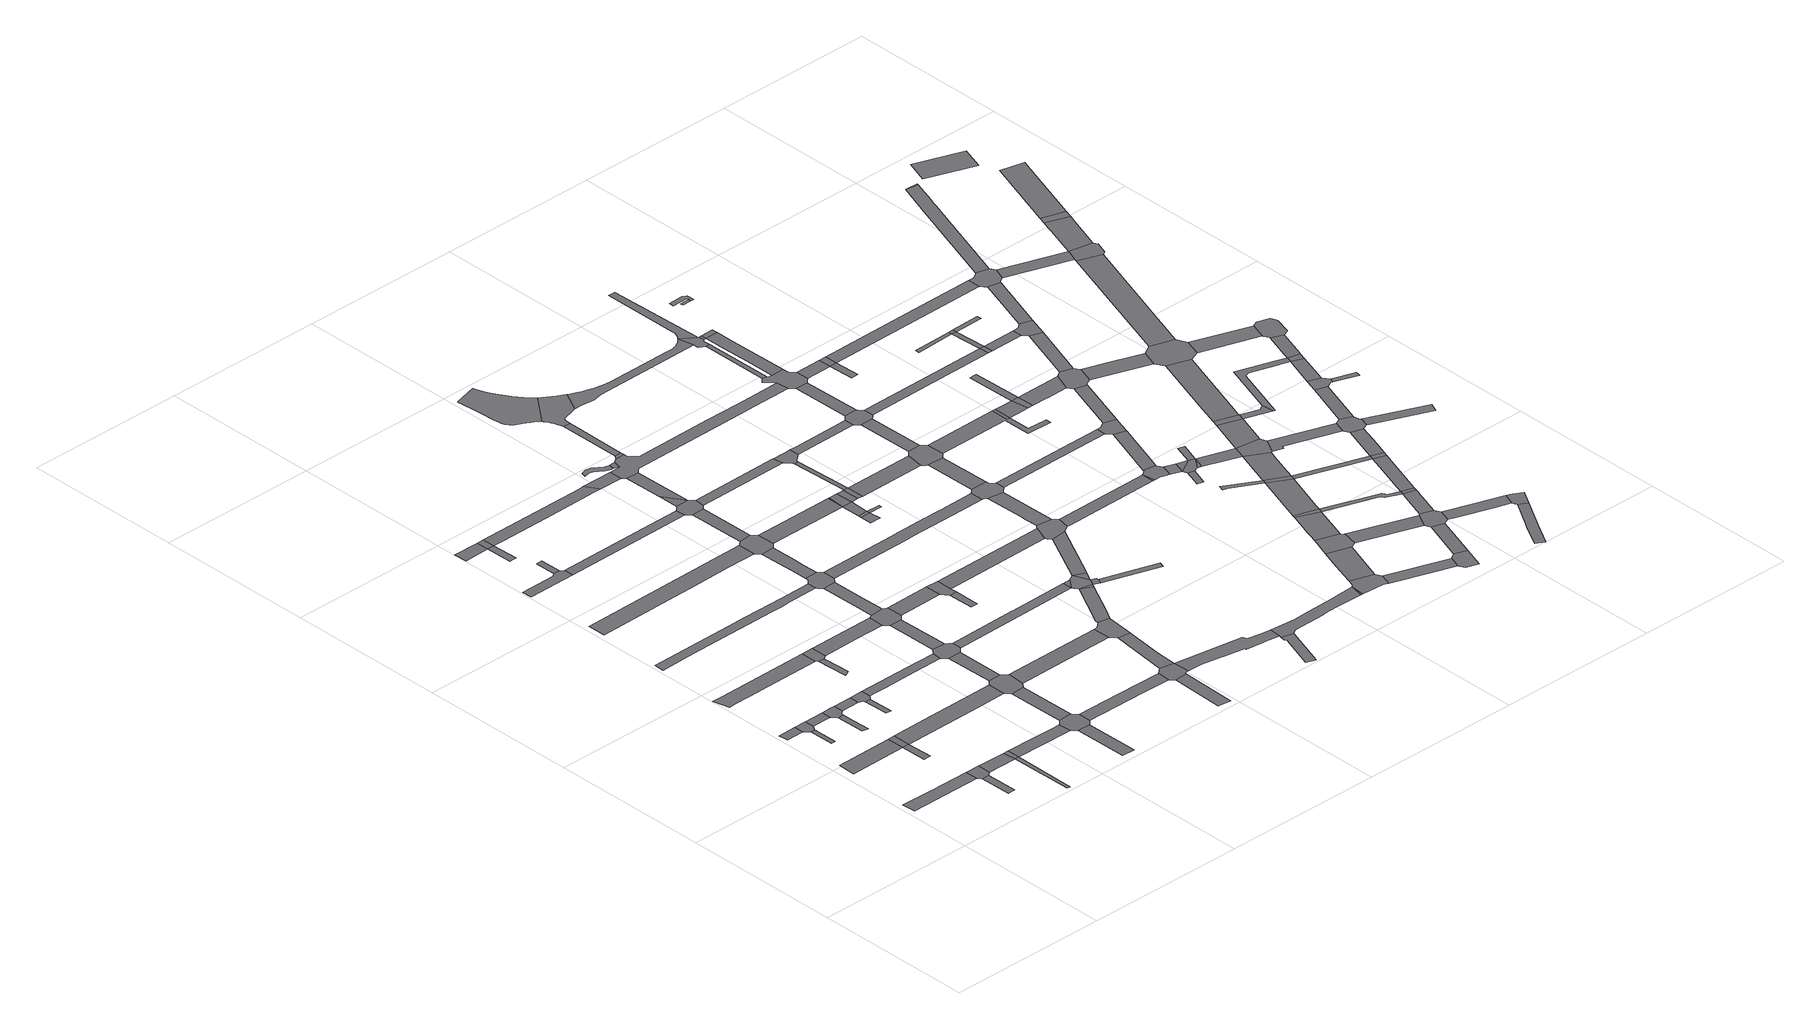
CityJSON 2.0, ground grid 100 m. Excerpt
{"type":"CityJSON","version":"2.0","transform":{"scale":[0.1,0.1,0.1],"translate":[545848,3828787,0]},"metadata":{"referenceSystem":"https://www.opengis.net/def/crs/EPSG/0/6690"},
"CityObjects":{
"road1":{"type":"Road","attributes":{"RoadStructureAttribute.sectionType":"1"},"geometry":[{"type":"MultiSurface","lod":"1","boundaries":[[[0,1,2,3,4]]]}]},
"road2":{"type":"Road","attributes":{"RoadStructureAttribute.sectionType":"1"},"geometry":[{"type":"MultiSurface","lod":"1","boundaries":[[[5,6,7,8]]]}]},
"road3":{"type":"Road","attributes":{"RoadStructureAttribute.sectionType":"1"},"geometry":[{"type":"MultiSurface","lod":"1","boundaries":[[[9,10,11,12]]]}]},
"road4":{"type":"Road","geometry":[{"type":"MultiSurface","lod":"1","boundaries":[[[13,14,15,16,17]]]}]},
"road5":{"type":"Road","geometry":[{"type":"MultiSurface","lod":"1","boundaries":[[[18,19,20,5,8,21,13,17,22,23,24]]]}]},
"road6":{"type":"Road","geometry":[{"type":"MultiSurface","lod":"1","boundaries":[[[25,26,27,28,29]]]}]},
"road7":{"type":"Road","geometry":[{"type":"MultiSurface","lod":"1","boundaries":[[[4,3,29,28,30,31]]]}]},
"road8":{"type":"Road","geometry":[{"type":"MultiSurface","lod":"1","boundaries":[[[12,32,33,34]]]}]},
"road9":{"type":"Road","attributes":{"RoadStructureAttribute.sectionType":"1"},"geometry":[{"type":"MultiSurface","lod":"1","boundaries":[[[35,18,24,36,37]]]}]},
"road10":{"type":"Road","geometry":[{"type":"MultiSurface","lod":"1","boundaries":[[[38,9,12,34]]]}]},
"road11":{"type":"Road","geometry":[{"type":"MultiSurface","lod":"1","boundaries":[[[39,40,41,42,43,44,45]]]}]},
"road12":{"type":"Road","geometry":[{"type":"MultiSurface","lod":"1","boundaries":[[[46,47,48,35,37,49,50,45,44,51,52,53]]]}]},
"road13":{"type":"Road","attributes":{"RoadStructureAttribute.sectionType":"1"},"geometry":[{"type":"MultiSurface","lod":"1","boundaries":[[[31,30,54,55,56]]]}]},
"road14":{"type":"Road","attributes":{"RoadStructureAttribute.sectionType":"1"},"geometry":[{"type":"MultiSurface","lod":"1","boundaries":[[[57,55,58,59]]]}]},
"road15":{"type":"Road","attributes":{"RoadStructureAttribute.sectionType":"1"},"geometry":[{"type":"MultiSurface","lod":"1","boundaries":[[[60,61,62,63,64,65,66,67]]]}]},
"road16":{"type":"Road","attributes":{"RoadStructureAttribute.sectionType":"1"},"geometry":[{"type":"MultiSurface","lod":"1","boundaries":[[[68,46,53,69]]]}]},
"road17":{"type":"Road","geometry":[{"type":"MultiSurface","lod":"1","boundaries":[[[56,55,57,70]]]}]},
"road18":{"type":"Road","geometry":[{"type":"MultiSurface","lod":"1","boundaries":[[[71,72,73,74,75,76]]]}]},
"road19":{"type":"Road","geometry":[{"type":"MultiSurface","lod":"1","boundaries":[[[77,68,69,78,79,76,75,80,81]]]}]},
"road20":{"type":"Road","attributes":{"RoadStructureAttribute.sectionType":"1"},"geometry":[{"type":"MultiSurface","lod":"1","boundaries":[[[82,83,84,38,34,85,86,87]]]}]},
"road21":{"type":"Road","attributes":{"RoadStructureAttribute.sectionType":"1"},"geometry":[{"type":"MultiSurface","lod":"1","boundaries":[[[88,89,70,57,90,91,92,93]]]}]},
"road22":{"type":"Road","geometry":[{"type":"MultiSurface","lod":"1","boundaries":[[[94,95,96,97,98,99,100,101]]]}]},
"road23":{"type":"Road","geometry":[{"type":"MultiSurface","lod":"1","boundaries":[[[102,103,104,105,106,107]]]}]},
"road24":{"type":"Road","attributes":{"RoadStructureAttribute.sectionType":"1"},"geometry":[{"type":"MultiSurface","lod":"1","boundaries":[[[108,109,110,111]]]}]},
"road25":{"type":"Road","geometry":[{"type":"MultiSurface","lod":"1","boundaries":[[[67,66,112,113,102,107,114,115,116]]]}]},
"road26":{"type":"Road","attributes":{"RoadStructureAttribute.sectionType":"1"},"geometry":[{"type":"MultiSurface","lod":"1","boundaries":[[[117,118,119,120,121,122,123,124,125,126,127,128]]]}]},
"road27":{"type":"Road","geometry":[{"type":"MultiSurface","lod":"1","boundaries":[[[111,129,130,131,132]]]}]},
"road28":{"type":"Road","attributes":{"RoadStructureAttribute.sectionType":"1"},"geometry":[{"type":"MultiSurface","lod":"1","boundaries":[[[133,134,135,136]]]}]},
"road29":{"type":"Road","geometry":[{"type":"MultiSurface","lod":"1","boundaries":[[[137,138,94,101]]]}]},
"road30":{"type":"Road","attributes":{"RoadStructureAttribute.sectionType":"1"},"geometry":[{"type":"MultiSurface","lod":"1","boundaries":[[[139,77,81,140,141,142,143,144]]]}]},
"road31":{"type":"Road","geometry":[{"type":"MultiSurface","lod":"1","boundaries":[[[145,108,111,132]]]}]},
"road32":{"type":"Road","geometry":[{"type":"MultiSurface","lod":"1","boundaries":[[[146,147,93,92,148,133,136,149,150,151]]]}]},
"road33":{"type":"Road","attributes":{"RoadStructureAttribute.sectionType":"1"},"geometry":[{"type":"MultiSurface","lod":"1","boundaries":[[[152,153,154,155,156,157,158,159]]]}]},
"road34":{"type":"Road","attributes":{"RoadStructureAttribute.sectionType":"1"},"geometry":[{"type":"MultiSurface","lod":"1","boundaries":[[[160,161,146,151]]]}]},
"road35":{"type":"Road","attributes":{"RoadStructureAttribute.sectionType":"1"},"geometry":[{"type":"MultiSurface","lod":"1","boundaries":[[[116,115,162,163,164]]]}]},
"road36":{"type":"Road","geometry":[{"type":"MultiSurface","lod":"1","boundaries":[[[165,166,167,168,87,86,169,170,161,160,171,172]]]}]},
"road37":{"type":"Road","attributes":{"RoadStructureAttribute.sectionType":"1"},"geometry":[{"type":"MultiSurface","lod":"1","boundaries":[[[173,174,168,167,175,176]]]}]},
"road38":{"type":"Road","geometry":[{"type":"MultiSurface","lod":"1","boundaries":[[[177,178,144,143,179,173,176,180,181,182,183,184,185,186]]]}]},
"road39":{"type":"Road","attributes":{"RoadStructureAttribute.sectionType":"1"},"geometry":[{"type":"MultiSurface","lod":"1","boundaries":[[[187,177,186,188]]]}]},
"road40":{"type":"Road","attributes":{"RoadStructureAttribute.sectionType":"1"},"geometry":[{"type":"MultiSurface","lod":"1","boundaries":[[[189,100,99,190,191,192]]]}]},
"road41":{"type":"Road","attributes":{"RoadStructureAttribute.sectionType":"1"},"geometry":[{"type":"MultiSurface","lod":"1","boundaries":[[[193,150,149,194,195,196,197]]]}]},
"road42":{"type":"Road","attributes":{"RoadStructureAttribute.sectionType":"1"},"geometry":[{"type":"MultiSurface","lod":"1","boundaries":[[[198,199,145,132,200,201,202,203,204,205]]]}]},
"road43":{"type":"Road","geometry":[{"type":"MultiSurface","lod":"1","boundaries":[[[206,207,164,163,187,188,208,209,210]]]}]},
"road44":{"type":"Road","attributes":{"RoadStructureAttribute.sectionType":"1"},"geometry":[{"type":"MultiSurface","lod":"1","boundaries":[[[211,212,213,207,206,214,215,216]]]}]},
"road45":{"type":"Road","attributes":{"RoadStructureAttribute.sectionType":"1"},"geometry":[{"type":"MultiSurface","lod":"1","boundaries":[[[217,172,171,218,219]]]}]},
"road46":{"type":"Road","geometry":[{"type":"MultiSurface","lod":"1","boundaries":[[[220,221,222,117,128,223,211,216,224,225,226]]]}]},
"road47":{"type":"Road","attributes":{"RoadStructureAttribute.sectionType":"1"},"geometry":[{"type":"MultiSurface","lod":"1","boundaries":[[[227,228,229,230,231,232,220,226]]]}]},
"road48":{"type":"Road","attributes":{"RoadStructureAttribute.sectionType":"1"},"geometry":[{"type":"MultiSurface","lod":"1","boundaries":[[[210,209,233,234]]]}]},
"road49":{"type":"Road","attributes":{"RoadStructureAttribute.sectionType":"1"},"geometry":[{"type":"MultiSurface","lod":"1","boundaries":[[[235,236,237,238,239,240,241]]]}]},
"road50":{"type":"Road","geometry":[{"type":"MultiSurface","lod":"1","boundaries":[[[242,243,244,245,246,247,159,158,230,229,248,249,250,251]]]}]},
"road51":{"type":"Road","geometry":[{"type":"MultiSurface","lod":"1","boundaries":[[[252,197,196,253,237,236,254,255,256]]]}]},
"road52":{"type":"Road","attributes":{"RoadStructureAttribute.sectionType":"1"},"geometry":[{"type":"MultiSurface","lod":"1","boundaries":[[[257,258,259,260,261,262,263,183,182,264]]]}]},
"road53":{"type":"Road","attributes":{"RoadStructureAttribute.sectionType":"1"},"geometry":[{"type":"MultiSurface","lod":"1","boundaries":[[[265,266,245,244]]]}]},
"road54":{"type":"Road","geometry":[{"type":"MultiSurface","lod":"1","boundaries":[[[267,268,269,270,271]]]}]},
"road55":{"type":"Road","geometry":[{"type":"MultiSurface","lod":"1","boundaries":[[[234,233,267,271,272,273,274,275]]]}]},
"road56":{"type":"Road","attributes":{"RoadStructureAttribute.sectionType":"1"},"geometry":[{"type":"MultiSurface","lod":"1","boundaries":[[[276,252,256,277,278]]]}]},
"road57":{"type":"Road","attributes":{"RoadStructureAttribute.sectionType":"1"},"geometry":[{"type":"MultiSurface","lod":"1","boundaries":[[[279,198,205,280]]]}]},
"road58":{"type":"Road","geometry":[{"type":"MultiSurface","lod":"1","boundaries":[[[281,282,283,284,285,192,191,286,266,265,287,288,289]]]}]},
"road59":{"type":"Road","attributes":{"RoadStructureAttribute.sectionType":"1"},"geometry":[{"type":"MultiSurface","lod":"1","boundaries":[[[290,283,282]]]}]},
"road60":{"type":"Road","attributes":{"RoadStructureAttribute.sectionType":"1"},"geometry":[{"type":"MultiSurface","lod":"1","boundaries":[[[291,290,282,292]]]}]},
"road61":{"type":"Road","attributes":{"RoadStructureAttribute.sectionType":"1"},"geometry":[{"type":"MultiSurface","lod":"1","boundaries":[[[293,294,295,296,297,298,299,300,301,302,303,304,305,306]]]}]},
"road62":{"type":"Road","geometry":[{"type":"MultiSurface","lod":"1","boundaries":[[[307,308,309,217,219,276,278,310]]]}]},
"road63":{"type":"Road","geometry":[{"type":"MultiSurface","lod":"1","boundaries":[[[311,306,305,312,313]]]}]},
"road64":{"type":"Road","attributes":{"RoadStructureAttribute.sectionType":"1"},"geometry":[{"type":"MultiSurface","lod":"1","boundaries":[[[251,250,314,315]]]}]},
"road65":{"type":"Road","attributes":{"RoadStructureAttribute.sectionType":"1"},"geometry":[{"type":"MultiSurface","lod":"1","boundaries":[[[316,317,318,256,255,319,320,321,322,323,324,325,326,327]]]}]},
"road66":{"type":"Road","attributes":{"RoadStructureAttribute.sectionType":"1"},"geometry":[{"type":"MultiSurface","lod":"1","boundaries":[[[328,329,307,310,330,331]]]}]},
"road67":{"type":"Road","geometry":[{"type":"MultiSurface","lod":"1","boundaries":[[[332,333,334,335]]]}]},
"road68":{"type":"Road","attributes":{"RoadStructureAttribute.sectionType":"1"},"geometry":[{"type":"MultiSurface","lod":"1","boundaries":[[[336,337,338,339,340,341,225,224,342,343,344,345,346,347]]]}]},
"road69":{"type":"Road","attributes":{"RoadStructureAttribute.sectionType":"1"},"geometry":[{"type":"MultiSurface","lod":"1","boundaries":[[[348,332,335,349]]]}]},
"road70":{"type":"Road","attributes":{"RoadStructureAttribute.sectionType":"1"},"geometry":[{"type":"MultiSurface","lod":"1","boundaries":[[[350,351,289,288,352]]]}]},
"road71":{"type":"Road","attributes":{"RoadStructureAttribute.sectionType":"1"},"geometry":[{"type":"MultiSurface","lod":"1","boundaries":[[[353,354,257,264]]]}]},
"road72":{"type":"Road","geometry":[{"type":"MultiSurface","lod":"1","boundaries":[[[328,331,355]]]}]},
"road73":{"type":"Road","attributes":{"RoadStructureAttribute.sectionType":"1"},"geometry":[{"type":"MultiSurface","lod":"1","boundaries":[[[356,275,274,273,272,357,358,359]]]}]},
"road74":{"type":"Road","geometry":[{"type":"MultiSurface","lod":"1","boundaries":[[[360,361,353,264,362,328,355,363]]]}]},
"road75":{"type":"Road","attributes":{"RoadStructureAttribute.sectionType":"1"},"geometry":[{"type":"MultiSurface","lod":"1","boundaries":[[[364,365,366,367,368,369,370,371,372,373,374,375,376,377,378,379,380,381,382,383,384,385,386,387,388,389,390,391,392,393,394,395,396,397,398,399,400,401]]]}]},
"road76":{"type":"Road","geometry":[{"type":"MultiSurface","lod":"1","boundaries":[[[402,403,404,405]]]}]},
"road77":{"type":"Road","geometry":[{"type":"MultiSurface","lod":"1","boundaries":[[[406,402,405,407]]]}]},
"road78":{"type":"Road","geometry":[{"type":"MultiSurface","lod":"1","boundaries":[[[408,409,410,411,412,413,414]]]}]},
"road79":{"type":"Road","attributes":{"RoadStructureAttribute.sectionType":"1"},"geometry":[{"type":"MultiSurface","lod":"1","boundaries":[[[314,406,407,415]]]}]},
"road80":{"type":"Road","attributes":{"RoadStructureAttribute.sectionType":"1"},"geometry":[{"type":"MultiSurface","lod":"1","boundaries":[[[315,314,416]]]}]},
"road81":{"type":"Road","attributes":{"RoadStructureAttribute.sectionType":"1"},"geometry":[{"type":"MultiSurface","lod":"1","boundaries":[[[417,363,355,418,419]]]}]},
"road82":{"type":"Road","attributes":{"RoadStructureAttribute.sectionType":"1"},"geometry":[{"type":"MultiSurface","lod":"1","boundaries":[[[360,363,420]]]}]},
"road83":{"type":"Road","attributes":{"RoadStructureAttribute.sectionType":"1"},"geometry":[{"type":"MultiSurface","lod":"1","boundaries":[[[416,314,415,421]]]}]},
"road84":{"type":"Road","attributes":{"RoadStructureAttribute.sectionType":"1"},"geometry":[{"type":"MultiSurface","lod":"1","boundaries":[[[422,423,407,405]]]}]},
"road85":{"type":"Road","geometry":[{"type":"MultiSurface","lod":"1","boundaries":[[[424,425,426,427,428,401,400,429,430,431,432,433,348,349,434,435,436,437,438,439]]]}]},
"road86":{"type":"Road","geometry":[{"type":"MultiSurface","lod":"1","boundaries":[[[440,441,421,415,442,443,444]]]}]},
"road87":{"type":"Road","geometry":[{"type":"MultiSurface","lod":"1","boundaries":[[[445,446,440,444,447]]]}]},
"road88":{"type":"Road","attributes":{"RoadStructureAttribute.sectionType":"1"},"geometry":[{"type":"MultiSurface","lod":"1","boundaries":[[[448,449,360,420]]]}]},
"road89":{"type":"Road","attributes":{"RoadStructureAttribute.sectionType":"1"},"geometry":[{"type":"MultiSurface","lod":"1","boundaries":[[[450,451,419,418]]]}]},
"road90":{"type":"Road","attributes":{"RoadStructureAttribute.sectionType":"1"},"geometry":[{"type":"MultiSurface","lod":"1","boundaries":[[[452,453,446,445]]]}]},
"road91":{"type":"Road","geometry":[{"type":"MultiSurface","lod":"1","boundaries":[[[454,455,456,350,352,457,458,453,452,459,460,461,462]]]}]},
"road92":{"type":"Road","attributes":{"RoadStructureAttribute.sectionType":"1"},"geometry":[{"type":"MultiSurface","lod":"1","boundaries":[[[463,464,465,466,467,468,334,333,469,313,312,470,279,280,291,292,471,472,473,474,475,476,477]]]}]},
"road93":{"type":"Road","attributes":{"RoadStructureAttribute.sectionType":"1"},"geometry":[{"type":"MultiSurface","lod":"1","boundaries":[[[478,479,480,327,326,408,414,481,482,483,484,485,486]]]}]},
"road94":{"type":"Road","geometry":[{"type":"MultiSurface","lod":"1","boundaries":[[[487,488,359,358,489,490,449,448,491,492,493,494,495]]]}]},
"road95":{"type":"Road","attributes":{"RoadStructureAttribute.sectionType":"1"},"geometry":[{"type":"MultiSurface","lod":"1","boundaries":[[[496,445,447,497,498]]]}]},
"road96":{"type":"Road","attributes":{"RoadStructureAttribute.sectionType":"1"},"geometry":[{"type":"MultiSurface","lod":"1","boundaries":[[[499,500,501,487,495,502]]]}]},
"road97":{"type":"Road","geometry":[{"type":"MultiSurface","lod":"1","boundaries":[[[503,504,347,346,505,506,499,502,507,508,509,510,511,512,513,514]]]}]},
"road98":{"type":"Road","attributes":{"RoadStructureAttribute.sectionType":"1"},"geometry":[{"type":"MultiSurface","lod":"1","boundaries":[[[515,516,454,462,517]]]}]},
"road99":{"type":"Road","attributes":{"RoadStructureAttribute.sectionType":"1"},"geometry":[{"type":"MultiSurface","lod":"1","boundaries":[[[518,519,520,521,522,523,524,525,526,527,528,529,530,531,532,533,534,535,536,537,538,439,438,539,540,541,542,543,544]]]}]},
"road100":{"type":"Road","attributes":{"RoadStructureAttribute.sectionType":"1"},"geometry":[{"type":"MultiSurface","lod":"1","boundaries":[[[545,503,514,546,547,548]]]}]},
"road101":{"type":"Road","attributes":{"RoadStructureAttribute.sectionType":"1"},"geometry":[{"type":"MultiSurface","lod":"1","boundaries":[[[486,485,549]]]}]},
"road102":{"type":"Road","geometry":[{"type":"MultiSurface","lod":"1","boundaries":[[[550,551,552,498,497,553,554,545,548,555,556,557,558,559,560,561]]]}]},
"road103":{"type":"Road","attributes":{"RoadStructureAttribute.sectionType":"1"},"geometry":[{"type":"MultiSurface","lod":"1","boundaries":[[[562,563,550,561]]]}]},
"road104":{"type":"Road","geometry":[{"type":"MultiSurface","lod":"1","boundaries":[[[564,565,486,549,566,567,568,569,570]]]}]},
"road105":{"type":"Road","attributes":{"RoadStructureAttribute.sectionType":"1"},"geometry":[{"type":"MultiSurface","lod":"1","boundaries":[[[571,493,492,572,573,574]]]}]},
"road106":{"type":"Road","geometry":[{"type":"MultiSurface","lod":"1","boundaries":[[[575,576,577,515,517,578,563,562,579,580,581,582,583,584]]]}]},
"road107":{"type":"Road","attributes":{"RoadStructureAttribute.sectionType":"1"},"geometry":[{"type":"MultiSurface","lod":"1","boundaries":[[[585,586,587,564,570,588]]]}]},
"road108":{"type":"Road","attributes":{"RoadStructureAttribute.sectionType":"1"},"geometry":[{"type":"MultiSurface","lod":"1","boundaries":[[[589,575,584,590]]]}]},
"road109":{"type":"Road","geometry":[{"type":"MultiSurface","lod":"1","boundaries":[[[591,592,593,477,476,594,589,590,595,596,597,598,599,600,601,602]]]}]},
"road110":{"type":"Road","attributes":{"RoadStructureAttribute.sectionType":"1"},"geometry":[{"type":"MultiSurface","lod":"1","boundaries":[[[603,591,602,604]]]}]},
"road111":{"type":"Road","attributes":{"RoadStructureAttribute.sectionType":"1"},"geometry":[{"type":"MultiSurface","lod":"1","boundaries":[[[510,509,605,606]]]}]},
"road112":{"type":"Road","attributes":{"RoadStructureAttribute.sectionType":"1"},"geometry":[{"type":"MultiSurface","lod":"1","boundaries":[[[568,567,607,608,609]]]}]},
"road113":{"type":"Road","geometry":[{"type":"MultiSurface","lod":"1","boundaries":[[[610,585,588,611,612,613,614,615]]]}]},
"road114":{"type":"Road","attributes":{"RoadStructureAttribute.sectionType":"1"},"geometry":[{"type":"MultiSurface","lod":"1","boundaries":[[[616,558,557,617,618,619,620,621,622,623,624]]]}]},
"road115":{"type":"Road","geometry":[{"type":"MultiSurface","lod":"1","boundaries":[[[544,543,625,603,604,626,627,628,629,630]]]}]},
"road116":{"type":"Road","attributes":{"RoadStructureAttribute.sectionType":"1"},"geometry":[{"type":"MultiSurface","lod":"1","boundaries":[[[631,632,633,634,635,600,599]]]}]},
"road117":{"type":"Road","attributes":{"RoadStructureAttribute.sectionType":"1"},"geometry":[{"type":"MultiSurface","lod":"1","boundaries":[[[574,573,636]]]}]},
"road118":{"type":"Road","geometry":[{"type":"MultiSurface","lod":"1","boundaries":[[[629,628,633,637]]]}]},
"road119":{"type":"Road","attributes":{"RoadStructureAttribute.sectionType":"1"},"geometry":[{"type":"MultiSurface","lod":"1","boundaries":[[[638,639,640,610,615,641,642]]]}]},
"road120":{"type":"Road","attributes":{"RoadStructureAttribute.sectionType":"1"},"geometry":[{"type":"MultiSurface","lod":"1","boundaries":[[[643,597,596,644]]]}]},
"road121":{"type":"Road","attributes":{"RoadStructureAttribute.sectionType":"1"},"geometry":[{"type":"MultiSurface","lod":"1","boundaries":[[[645,646,647,648,649,650,651,544,630,652,653]]]}]},
"road122":{"type":"Road","geometry":[{"type":"MultiSurface","lod":"1","boundaries":[[[654,655,656,574,636,657,658,659,660,661,662,663]]]}]},
"road123":{"type":"Road","geometry":[{"type":"MultiSurface","lod":"1","boundaries":[[[664,637,633,632]]]}]},
"road124":{"type":"Road","geometry":[{"type":"MultiSurface","lod":"1","boundaries":[[[665,666,667,644]]]}]},
"road125":{"type":"Road","geometry":[{"type":"MultiSurface","lod":"1","boundaries":[[[668,638,642,669]]]}]},
"road126":{"type":"Road","geometry":[{"type":"MultiSurface","lod":"1","boundaries":[[[670,671,672,673,674]]]}]},
"road127":{"type":"Road","attributes":{"RoadStructureAttribute.sectionType":"1"},"geometry":[{"type":"MultiSurface","lod":"1","boundaries":[[[661,660,675,676]]]}]},
"road128":{"type":"Road","geometry":[{"type":"MultiSurface","lod":"1","boundaries":[[[677,609,608,678,679,680]]]}]},
"road129":{"type":"Road","geometry":[{"type":"MultiSurface","lod":"1","boundaries":[[[681,643,644,667]]]}]},
"road130":{"type":"Road","geometry":[{"type":"MultiSurface","lod":"1","boundaries":[[[624,623,622,682]]]}]},
"road131":{"type":"Road","geometry":[{"type":"MultiSurface","lod":"1","boundaries":[[[683,684,685,686,687]]]}]},
"road132":{"type":"Road","attributes":{"RoadStructureAttribute.sectionType":"1"},"geometry":[{"type":"MultiSurface","lod":"1","boundaries":[[[688,613,612,689,690]]]}]},
"road133":{"type":"Road","attributes":{"RoadStructureAttribute.sectionType":"1"},"geometry":[{"type":"MultiSurface","lod":"1","boundaries":[[[691,654,663,692]]]}]},
"road134":{"type":"Road","attributes":{"RoadStructureAttribute.sectionType":"1"},"geometry":[{"type":"MultiSurface","lod":"1","boundaries":[[[676,675,693]]]}]},
"road135":{"type":"Road","attributes":{"RoadStructureAttribute.sectionType":"1"},"geometry":[{"type":"MultiSurface","lod":"1","boundaries":[[[693,675,670,674,694,695]]]}]},
"road136":{"type":"Road","attributes":{"RoadStructureAttribute.sectionType":"1"},"geometry":[{"type":"MultiSurface","lod":"1","boundaries":[[[686,668,669,696,697]]]}]},
"road137":{"type":"Road","attributes":{"RoadStructureAttribute.sectionType":"1"},"geometry":[{"type":"MultiSurface","lod":"1","boundaries":[[[698,699,682,622,700,701,702,703]]]}]},
"road138":{"type":"Road","attributes":{"RoadStructureAttribute.sectionType":"1"},"geometry":[{"type":"MultiSurface","lod":"1","boundaries":[[[704,705,706,707,581,580,708,709]]]}]},
"road139":{"type":"Road","geometry":[{"type":"MultiSurface","lod":"1","boundaries":[[[695,694,710]]]}]},
"road140":{"type":"Road","attributes":{"RoadStructureAttribute.sectionType":"1"},"geometry":[{"type":"MultiSurface","lod":"1","boundaries":[[[711,712,677,680,713,714]]]}]},
"road141":{"type":"Road","geometry":[{"type":"MultiSurface","lod":"1","boundaries":[[[715,716,717,718,719,720,721,722,723,724,725]]]}]},
"road142":{"type":"Road","geometry":[{"type":"MultiSurface","lod":"1","boundaries":[[[719,726,727,720]]]}]},
"road143":{"type":"Road","geometry":[{"type":"MultiSurface","lod":"1","boundaries":[[[703,702,728,729,730]]]}]},
"road144":{"type":"Road","geometry":[{"type":"MultiSurface","lod":"1","boundaries":[[[731,732,693,695]]]}]},
"road145":{"type":"Road","geometry":[{"type":"MultiSurface","lod":"1","boundaries":[[[687,686,697,733]]]}]},
"road146":{"type":"Road","geometry":[{"type":"MultiSurface","lod":"1","boundaries":[[[734,735,736,737,606,605,738,691,692,739,740]]]}]},
"road147":{"type":"Road","attributes":{"RoadStructureAttribute.sectionType":"1"},"geometry":[{"type":"MultiSurface","lod":"1","boundaries":[[[695,710,741,742]]]}]},
"road148":{"type":"Road","attributes":{"RoadStructureAttribute.sectionType":"1"},"geometry":[{"type":"MultiSurface","lod":"1","boundaries":[[[743,744,669,642,745,746,747,748]]]}]},
"road149":{"type":"Road","attributes":{"RoadStructureAttribute.sectionType":"1"},"geometry":[{"type":"MultiSurface","lod":"1","boundaries":[[[749,750,751,703,730]]]}]},
"road150":{"type":"Road","geometry":[{"type":"MultiSurface","lod":"1","boundaries":[[[752,690,689,753,711,714,754,755,756,757]]]}]},
"road151":{"type":"Road","attributes":{"RoadStructureAttribute.sectionType":"1"},"geometry":[{"type":"MultiSurface","lod":"1","boundaries":[[[741,758,687,733,759,760,761,762]]]}]},
"road152":{"type":"Road","attributes":{"RoadStructureAttribute.sectionType":"1"},"geometry":[{"type":"MultiSurface","lod":"1","boundaries":[[[730,729,763,764,765,766]]]}]},
"road153":{"type":"Road","attributes":{"RoadStructureAttribute.sectionType":"1"},"geometry":[{"type":"MultiSurface","lod":"1","boundaries":[[[767,734,740,768]]]}]},
"road154":{"type":"Road","attributes":{"RoadStructureAttribute.sectionType":"1"},"geometry":[{"type":"MultiSurface","lod":"1","boundaries":[[[747,769,770,752,757,771,772,773,774,775]]]}]},
"road155":{"type":"Road","geometry":[{"type":"MultiSurface","lod":"1","boundaries":[[[742,741,762,776,777,778]]]}]},
"road156":{"type":"Road","attributes":{"RoadStructureAttribute.sectionType":"1"},"geometry":[{"type":"MultiSurface","lod":"1","boundaries":[[[733,697,779,780]]]}]},
"road157":{"type":"Road","geometry":[{"type":"MultiSurface","lod":"1","boundaries":[[[748,747,775,781]]]}]},
"road158":{"type":"Road","attributes":{"RoadStructureAttribute.sectionType":"1"},"geometry":[{"type":"MultiSurface","lod":"1","boundaries":[[[782,783,784,785,786,787]]]}]},
"road159":{"type":"Road","attributes":{"RoadStructureAttribute.sectionType":"1"},"geometry":[{"type":"MultiSurface","lod":"1","boundaries":[[[788,755,754,789,790,791,792]]]}]},
"road160":{"type":"Road","attributes":{"RoadStructureAttribute.sectionType":"1"},"geometry":[{"type":"MultiSurface","lod":"1","boundaries":[[[793,794,742,778,795,796]]]}]},
"road161":{"type":"Road","attributes":{"RoadStructureAttribute.sectionType":"1"},"geometry":[{"type":"MultiSurface","lod":"1","boundaries":[[[797,798,799,800,801,802,803,804]]]}]},
"road162":{"type":"Road","geometry":[{"type":"MultiSurface","lod":"1","boundaries":[[[805,806,807,766,765,808,767,768,809,810,811,812,813,814]]]}]},
"road163":{"type":"Road","geometry":[{"type":"MultiSurface","lod":"1","boundaries":[[[709,708,815,816]]]}]},
"road164":{"type":"Road","attributes":{"RoadStructureAttribute.sectionType":"1"},"geometry":[{"type":"MultiSurface","lod":"1","boundaries":[[[817,818,681,667,819]]]}]},
"road165":{"type":"Road","attributes":{"RoadStructureAttribute.sectionType":"1"},"geometry":[{"type":"MultiSurface","lod":"1","boundaries":[[[779,820,821,822,748,781,823,824]]]}]},
"road166":{"type":"Road","attributes":{"RoadStructureAttribute.sectionType":"1"},"geometry":[{"type":"MultiSurface","lod":"1","boundaries":[[[787,709,816,825]]]}]},
"road167":{"type":"Road","geometry":[{"type":"MultiSurface","lod":"1","boundaries":[[[826,793,796,827]]]}]},
"road168":{"type":"Road","geometry":[{"type":"MultiSurface","lod":"1","boundaries":[[[828,782,787,825]]]}]},
"road169":{"type":"Road","attributes":{"RoadStructureAttribute.sectionType":"1"},"geometry":[{"type":"MultiSurface","lod":"1","boundaries":[[[829,777,776,830,831,832,833,834,835]]]}]},
"road170":{"type":"Road","attributes":{"RoadStructureAttribute.sectionType":"1"},"geometry":[{"type":"MultiSurface","lod":"1","boundaries":[[[836,816,815,837]]]}]},
"road171":{"type":"Road","geometry":[{"type":"MultiSurface","lod":"1","boundaries":[[[780,779,824,838]]]}]},
"road172":{"type":"Road","geometry":[{"type":"MultiSurface","lod":"1","boundaries":[[[792,791,839,797,804,840,841,842]]]}]},
"road173":{"type":"Road","attributes":{"RoadStructureAttribute.sectionType":"1"},"geometry":[{"type":"MultiSurface","lod":"1","boundaries":[[[843,805,814,844]]]}]},
"road174":{"type":"Road","attributes":{"RoadStructureAttribute.sectionType":"1"},"geometry":[{"type":"MultiSurface","lod":"1","boundaries":[[[845,827,796,846,847]]]}]},
"road175":{"type":"Road","geometry":[{"type":"MultiSurface","lod":"1","boundaries":[[[848,849,850,851,828,825]]]}]},
"road176":{"type":"Road","attributes":{"RoadStructureAttribute.sectionType":"1"},"geometry":[{"type":"MultiSurface","lod":"1","boundaries":[[[852,853,812,811,854,855]]]}]},
"road177":{"type":"Road","attributes":{"RoadStructureAttribute.sectionType":"1"},"geometry":[{"type":"MultiSurface","lod":"1","boundaries":[[[856,780,838,857,858]]]}]},
"road178":{"type":"Road","attributes":{"RoadStructureAttribute.sectionType":"1"},"geometry":[{"type":"MultiSurface","lod":"1","boundaries":[[[859,860,861,826,827,862,863,864,865]]]}]},
"road179":{"type":"Road","geometry":[{"type":"MultiSurface","lod":"1","boundaries":[[[866,867,868,836,837,869,843,844,870]]]}]},
"road180":{"type":"Road","geometry":[{"type":"MultiSurface","lod":"1","boundaries":[[[871,872,835,834,873,874,856,858,875,876,877,878,879,880,881,882,883,884]]]}]},
"road181":{"type":"Road","attributes":{"RoadStructureAttribute.sectionType":"1"},"geometry":[{"type":"MultiSurface","lod":"1","boundaries":[[[885,866,870,886]]]}]},
"road182":{"type":"Road","geometry":[{"type":"MultiSurface","lod":"1","boundaries":[[[887,855,854,888,859,865,889,890,891,892,893,894]]]}]},
"road183":{"type":"Road","attributes":{"RoadStructureAttribute.sectionType":"1"},"geometry":[{"type":"MultiSurface","lod":"1","boundaries":[[[895,871,884,896,897]]]}]},
"road184":{"type":"Road","attributes":{"RoadStructureAttribute.sectionType":"1"},"geometry":[{"type":"MultiSurface","lod":"1","boundaries":[[[898,899,847,846,900,901,902,903,904,905,906,907]]]}]},
"road185":{"type":"Road","attributes":{"RoadStructureAttribute.sectionType":"1"},"geometry":[{"type":"MultiSurface","lod":"1","boundaries":[[[908,879,878,909,910]]]}]},
"road186":{"type":"Road","geometry":[{"type":"MultiSurface","lod":"1","boundaries":[[[911,895,897,912,913,914,915]]]}]},
"road187":{"type":"Road","geometry":[{"type":"MultiSurface","lod":"1","boundaries":[[[916,917,918,919,817,819,920,885,886,921,922,923,924,925,926]]]}]},
"road188":{"type":"Road","attributes":{"RoadStructureAttribute.sectionType":"1"},"geometry":[{"type":"MultiSurface","lod":"1","boundaries":[[[906,927,911,915,928,929]]]}]},
"road189":{"type":"Road","geometry":[{"type":"MultiSurface","lod":"1","boundaries":[[[930,931,932,933,914,913]]]}]},
"road190":{"type":"Road","attributes":{"RoadStructureAttribute.sectionType":"1"},"geometry":[{"type":"MultiSurface","lod":"1","boundaries":[[[892,891,934,935]]]}]},
"road191":{"type":"Road","geometry":[{"type":"MultiSurface","lod":"1","boundaries":[[[907,906,929,936]]]}]},
"road192":{"type":"Road","attributes":{"RoadStructureAttribute.sectionType":"1"},"geometry":[{"type":"MultiSurface","lod":"1","boundaries":[[[937,887,894,938,939,940,941]]]}]},
"road193":{"type":"Road","attributes":{"RoadStructureAttribute.sectionType":"1"},"geometry":[{"type":"MultiSurface","lod":"1","boundaries":[[[942,943,944,945,907,936,946,947]]]}]},
"road194":{"type":"Road","attributes":{"RoadStructureAttribute.sectionType":"1"},"geometry":[{"type":"MultiSurface","lod":"1","boundaries":[[[924,923,948,949]]]}]},
"road195":{"type":"Road","attributes":{"RoadStructureAttribute.sectionType":"1"},"geometry":[{"type":"MultiSurface","lod":"1","boundaries":[[[950,951,952,953,916,926,954,955,956,957,958,959,960]]]}]},
"road196":{"type":"Road","geometry":[{"type":"MultiSurface","lod":"1","boundaries":[[[961,962,935,934,963,964,942,947,965,966,967,968,969]]]}]},
"road197":{"type":"Road","geometry":[{"type":"MultiSurface","lod":"1","boundaries":[[[949,948,937,941,970,971,972]]]}]},
"road198":{"type":"Road","attributes":{"RoadStructureAttribute.sectionType":"1"},"geometry":[{"type":"MultiSurface","lod":"1","boundaries":[[[950,960,973]]]}]},
"road199":{"type":"Road","attributes":{"RoadStructureAttribute.sectionType":"1"},"geometry":[{"type":"MultiSurface","lod":"1","boundaries":[[[974,975,976,949,972,977,978,979]]]}]},
"road200":{"type":"Road","geometry":[{"type":"MultiSurface","lod":"1","boundaries":[[[980,974,979,981]]]}]},
"road201":{"type":"Road","attributes":{"RoadStructureAttribute.sectionType":"1"},"geometry":[{"type":"MultiSurface","lod":"1","boundaries":[[[982,983,984,985]]]}]},
"road202":{"type":"Road","attributes":{"RoadStructureAttribute.sectionType":"1"},"geometry":[{"type":"MultiSurface","lod":"1","boundaries":[[[986,980,981,987,988]]]}]}
},
"vertices":[
[246,506,0],[40,508,0],[46,426,0],[496,423,0],[497,503,0],
[146,1440,0],[33,1439,0],[36,1378,0],[147,1380,0],
[422,1019,0],[65,1015,0],[61,905,0],[423,908,0],
[180,1351,0],[182,1196,0],[194,1196,0],[207,1196,0],[205,1349,0],
[224,1441,0],[195,1440,0],[177,1440,0],[174,1356,0],[207,1351,0],[212,1360,0],[225,1381,0],
[520,205,0],[543,206,0],[565,206,0],[563,402,0],[517,401,0],
[586,422,0],[587,502,0],
[425,748,0],[470,748,0],[468,909,0],
[347,1442,0],[299,1382,0],[348,1382,0],
[467,1019,0],
[380,1170,0],[398,1167,0],[417,1163,0],[417,1168,0],[415,1271,0],[413,1349,0],[378,1348,0],
[437,1443,0],[405,1443,0],[381,1442,0],[364,1363,0],[372,1355,0],[413,1361,0],[414,1362,0],[437,1384,0],
[765,420,0],[772,420,0],[765,501,0],
[799,421,0],[776,28,0],[796,28,0],
[81,1918,0],[9,1919,0],[35,1817,0],[83,1818,0],[253,1821,0],[265,1822,0],[664,1826,0],[663,1924,0],
[554,1444,0],[555,1385,0],
[800,500,0],
[589,1207,0],[605,1205,0],[622,1203,0],[622,1205,0],[620,1360,0],[585,1359,0],
[639,1445,0],[585,1372,0],[585,1370,0],[629,1372,0],[639,1386,0],
[976,1027,0],[741,1024,0],[691,1022,0],[977,913,0],[1165,916,0],[1166,1027,0],
[1119,498,0],[981,498,0],[982,419,0],[1138,418,0],[1170,418,0],[1168,498,0],
[258,3386,0],[238,3367,0],[234,3367,0],[14,3365,0],[16,3304,0],[321,3307,0],[320,3368,0],[298,3383,0],
[678,1811,0],[685,1624,0],[685,1616,0],[704,1625,0],[722,1634,0],[716,1809,0],
[169,3873,0],[5,3872,0],[10,3793,0],[170,3795,0],
[670,1822,0],[678,1816,0],[717,1810,0],[738,1827,0],[737,1925,0],
[1154,2390,0],[962,2387,0],[696,2384,0],[565,2383,0],[28,2377,0],[28,2316,0],[215,2320,0],[304,2321,0],[827,2326,0],[901,2326,0],[963,2329,0],[1154,2331,0],
[174,3629,0],[196,3630,0],[219,3630,0],[215,3795,0],
[1201,389,0],[1203,53,0],[1284,52,0],[1283,386,0],
[296,3515,0],[256,3514,0],
[972,1448,0],[696,1387,0],[752,1387,0],[972,1390,0],[1159,1391,0],[1161,1449,0],
[214,3874,0],
[1199,528,0],[1181,510,0],[1182,407,0],[1314,418,0],[1313,499,0],[1282,529,0],
[957,2903,0],[40,2888,0],[41,2777,0],[567,2785,0],[676,2788,0],[958,2793,0],[1150,2794,0],[1148,2905,0],
[1277,887,0],[1196,883,0],
[968,1830,0],[1156,1831,0],[1162,1929,0],
[1306,1032,0],[1295,1042,0],[1275,1059,0],[1195,1057,0],[1170,911,0],[1177,904,0],[1306,918,0],[1312,1027,0],
[1191,1361,0],[1195,1061,0],[1275,1062,0],[1272,1360,0],
[1189,1480,0],[1169,1458,0],[1171,1379,0],[1291,1378,0],[1298,1385,0],[1306,1392,0],[1305,1451,0],[1292,1460,0],[1290,1462,0],[1270,1476,0],
[1186,1801,0],[1267,1802,0],
[953,3374,0],[953,3314,0],[1144,3316,0],[1140,3376,0],
[1597,496,0],[1701,415,0],[1702,415,0],[1883,413,0],[1888,494,0],
[948,3882,0],[920,3881,0],[238,3795,0],[290,3796,0],[347,3796,0],[596,3798,0],[948,3802,0],[999,3802,0],
[1266,1945,0],[1185,1939,0],[1286,1822,0],[1297,1834,0],[1297,1934,0],
[1182,2302,0],[1184,2072,0],[1185,2013,0],[1266,2014,0],[1265,2095,0],[1263,2302,0],
[1935,1035,0],[1649,923,0],[1937,925,0],
[1181,2436,0],[1181,2417,0],[1164,2400,0],[1162,2323,0],[1289,2332,0],[1289,2412,0],[1261,2437,0],
[1260,2534,0],[1260,2604,0],[1258,2765,0],[1177,2761,0],[1179,2590,0],[1180,2508,0],
[1581,1837,0],[1580,1937,0],
[1979,131,0],[1988,389,0],[1909,384,0],[1909,379,0],[1899,134,0],[1895,50,0],[1976,39,0],
[1282,2910,0],[1276,2915,0],[1256,2935,0],[1176,2930,0],[1156,2912,0],[1153,2909,0],[1278,2784,0],[1283,2790,0],[1289,2795,0],[1286,2906,0],
[1922,524,0],[1901,393,0],[1989,401,0],[2013,402,0],[2013,506,0],
[2122,1465,0],[1926,1461,0],[1925,1461,0],[1748,1458,0],[1746,1458,0],[1542,1455,0],[1541,1455,0],[2122,1404,0],
[1253,3289,0],[1173,3286,0],
[1617,1794,0],[1616,1636,0],[1641,1636,0],[1661,1636,0],[1662,1794,0],
[1662,1837,0],[1661,1919,0],[1661,1921,0],[1661,1937,0],
[1970,888,0],[2020,641,0],[2048,879,0],
[1145,3884,0],[1146,3802,0],
[1271,3389,0],[1252,3408,0],[1171,3404,0],[1153,3388,0],[1153,3387,0],[1152,3308,0],[1271,3309,0],[1279,3317,0],[1282,3377,0],
[1170,3536,0],
[1167,3780,0],[1248,3778,0],
[1160,3941,0],[1148,3946,0],[1135,3960,0],[1102,3981,0],[1070,3989,0],[1033,3977,0],[1023,3946,0],[1060,3954,0],[1084,3949,0],[1108,3933,0],[1134,3915,0],[1171,3900,0],[1181,3898,0],[1189,3933,0],
[1995,1069,0],[1994,1065,0],[1960,1035,0],[2068,1055,0],
[1206,3936,0],[1216,3889,0],[1227,3934,0],
[1798,2800,0],[1797,2909,0],
[2534,396,0],[2458,413,0],[2441,440,0],[2107,402,0],[2234,379,0],[2246,377,0],[2380,352,0],[2378,342,0],[2488,327,0],[2489,332,0],[2595,313,0],[2602,390,0],
[2146,1369,0],[1997,1085,0],[2108,1122,0],[2218,1331,0],
[1274,3980,0],[1259,3956,0],[1315,3958,0],[1314,3978,0],
[2155,2422,0],[2089,2422,0],[2047,2421,0],[2035,2421,0],[1843,2419,0],[1785,2418,0],[1806,2338,0],[1877,2339,0],[2156,2342,0],[2162,2342,0],[2377,2345,0],[2372,2424,0],
[1275,4371,0],[1321,4370,0],
[1852,3384,0],[1850,3384,0],[1862,3323,0],
[2171,1465,0],[2126,1465,0],
[2228,1349,0],
[2295,1942,0],[2297,1844,0],[2352,1844,0],[2391,1943,0],
[2212,1490,0],[2186,1474,0],[2131,1391,0],[2251,1393,0],
[1350,4681,0],[1333,4698,0],[1313,4719,0],[1307,4726,0],[1293,4745,0],[1275,4770,0],[1257,4798,0],[1238,4831,0],[1215,4873,0],[1207,4886,0],[1189,4938,0],[1181,4964,0],[1034,4925,0],[1036,4914,0],[1038,4900,0],[1040,4872,0],[1042,4824,0],[1048,4746,0],[1053,4670,0],[1055,4646,0],[1057,4631,0],[1059,4619,0],[1063,4608,0],[1068,4598,0],[1073,4589,0],[1081,4578,0],[1089,4570,0],[1100,4561,0],[1111,4553,0],[1126,4545,0],[1150,4534,0],[1156,4531,0],[1177,4521,0],[1192,4512,0],[1205,4503,0],[1216,4494,0],[1224,4486,0],[1365,4667,0],
[1797,2660,0],[1797,2586,0],[1866,2587,0],[1860,2660,0],
[1797,2679,0],[1858,2679,0],
[2592,298,0],[2586,270,0],[2594,257,0],[2516,34,0],[2573,14,0],[2663,276,0],[2665,282,0],
[1862,2800,0],
[1803,2909,0],
[2283,1381,0],[2271,1334,0],[2282,1367,0],
[2283,1453,0],
[1861,2910,0],
[1944,2659,0],[1946,2677,0],
[1482,4590,0],[1453,4606,0],[1430,4620,0],[1407,4635,0],[1387,4650,0],[1231,4476,0],[1239,4464,0],[1247,4449,0],[1251,4442,0],[1261,4418,0],[1322,4400,0],[1324,4414,0],[1332,4422,0],[1406,4445,0],[1433,4453,0],[1498,4582,0],
[1908,2911,0],[1882,2910,0],[1873,2800,0],[1885,2800,0],[1909,2801,0],
[1942,2911,0],[1914,2911,0],[1943,2801,0],
[2477,1823,0],[2377,1809,0],
[2616,1220,0],[2628,1255,0],
[1929,3273,0],[1903,3272,0],
[1976,3386,0],[1945,3385,0],[1930,3385,0],[1871,3312,0],[1898,3279,0],[1928,3285,0],[1931,3288,0],[1950,3303,0],[1977,3325,0],
[2273,3897,0],[2080,3896,0],[1869,3893,0],[1395,3887,0],[1363,3887,0],[1315,3938,0],[1242,3946,0],[1233,3885,0],[1267,3797,0],[1279,3807,0],[1287,3807,0],[2070,3816,0],[2081,3816,0],[2378,3819,0],[2374,3900,0],
[3032,385,0],[2867,380,0],[2764,375,0],[2695,301,0],[2900,304,0],[2923,306,0],[2997,307,0],[3176,306,0],[3197,391,0],
[2408,1963,0],[2400,1954,0],[2360,1834,0],[2365,1827,0],[2508,1841,0],[2516,1846,0],[2536,1926,0],[2523,1938,0],[2507,1954,0],
[1952,2911,0],[2369,2805,0],[2387,2914,0],
[2403,2331,0],[2407,2085,0],[2408,2042,0],[2503,2316,0],
[2402,2450,0],[2394,2444,0],[2390,2345,0],[2393,2341,0],[2513,2326,0],[2525,2337,0],[2536,2347,0],[2537,2406,0],[2524,2417,0],[2514,2425,0],[2507,2431,0],[2507,2451,0],
[2383,3391,0],[2020,3386,0],[2384,3330,0],
[2284,4557,0],[2275,4549,0],[2263,4539,0],[2253,4533,0],[2242,4526,0],[2233,4522,0],[2223,4519,0],[2211,4516,0],[2199,4515,0],[2185,4515,0],[2161,4516,0],[1749,4512,0],[1703,4517,0],[1675,4522,0],[1651,4526,0],[1628,4531,0],[1605,4538,0],[1580,4546,0],[1552,4557,0],[1519,4572,0],[1508,4577,0],[1482,4454,0],[1567,4444,0],[1629,4457,0],[1676,4458,0],[2310,4466,0],[2291,4565,0],
[2399,2778,0],[2506,2533,0],[2505,2592,0],[2503,2777,0],
[3190,305,0],
[2417,2945,0],[2398,2925,0],[2392,2920,0],[2375,2799,0],[2391,2785,0],[2511,2785,0],[2526,2801,0],[2531,2807,0],[2527,2917,0],[2523,2921,0],[2518,2926,0],[2498,2945,0],
[2494,3303,0],[2413,3300,0],
[3224,443,0],[3213,408,0],[3330,294,0],[3358,284,0],[3385,359,0],[3365,397,0],[3365,398,0],
[2543,1926,0],[2534,1846,0],[3146,1852,0],[3145,1930,0],
[2413,3421,0],[2395,3403,0],[2392,3400,0],[2393,3321,0],[2513,3320,0],[2524,3330,0],[2521,3391,0],[2514,3399,0],[2494,3420,0],[2493,3421,0],
[3317,718,0],[3298,663,0],[3259,552,0],[3458,670,0],
[2409,3789,0],[2488,3790,0],
[2347,3983,0],[2322,3957,0],[2376,3900,0],[2399,3799,0],[2499,3799,0],[2521,3819,0],[2518,3900,0],[2487,3927,0],[2487,3969,0],[2405,3968,0],[2381,3968,0],[2375,3974,0],
[2347,4410,0],[2372,4410,0],
[3278,2354,0],[3277,2413,0],
[3403,269,0],[3737,154,0],[3764,229,0],
[3362,851,0],[3486,682,0],[3499,687,0],[3520,785,0],[3510,789,0],[3504,803,0],
[2652,2918,0],[2988,2810,0],[2989,2636,0],[3148,2629,0],[3148,2665,0],[3022,2669,0],[3022,2810,0],[3002,2810,0],[3002,2920,0],
[2310,4432,0],[2372,4453,0],[2376,4459,0],[2386,4464,0],[2380,4501,0],[2375,4501,0],
[2483,4349,0],[2481,4465,0],[2400,4464,0],[2401,4357,0],[2403,4161,0],
[3158,1852,0],
[2399,4501,0],
[3441,1083,0],[3386,922,0],[3377,896,0],[3528,873,0],[3580,1026,0],
[2684,3902,0],[2685,3821,0],
[2316,5117,0],[2318,4639,0],[2316,4617,0],[2314,4606,0],[2310,4595,0],[2306,4585,0],[2300,4575,0],[2374,4521,0],[2361,5117,0],
[3180,1961,0],[3175,1948,0],[3147,1931,0],[3166,1852,0],[3199,1853,0],[3220,1845,0],[3251,1835,0],[3278,1912,0],[3259,1946,0],[3259,1948,0],
[2481,4502,0],
[2689,3663,0],[2735,3664,0],[2731,3822,0],
[3447,1100,0],[3589,1051,0],
[3333,1782,0],[3295,1672,0],[3314,1666,0],[3332,1659,0],[3370,1769,0],
[3319,1811,0],[3346,1888,0],
[3801,252,0],[3756,116,0],[3831,90,0],[3877,226,0],
[2730,3903,0],
[3022,2921,0],
[3362,1569,0],[3351,1538,0],[3380,1527,0],[3559,1429,0],[3566,1453,0],
[3564,771,0],[3878,557,0],[3926,646,0],
[3304,2320,0],[3378,2294,0],
[3415,1865,0],
[3401,1783,0],[3453,1852,0],
[3600,1085,0],[3692,1354,0],
[3127,2921,0],[3082,2921,0],[3071,2811,0],[3133,2811,0],[3157,2812,0],[3145,2921,0],
[3367,3401,0],[3366,3401,0],[3359,3402,0],[2554,3392,0],[3372,3339,0],[3372,3401,0],
[3426,1774,0],
[3894,520,0],[3866,439,0],[3885,250,0],[3970,496,0],
[2588,4844,0],[2494,4841,0],[2494,4811,0],[2594,4810,0],[2594,4798,0],[2593,4783,0],[2614,4782,0],[2612,4828,0],[2516,4826,0],[2517,4827,0],[2612,4832,0],
[2535,4797,0],[2535,4780,0],
[3159,2812,0],[3191,2812,0],[3190,2922,0],
[3495,1975,0],[3457,1988,0],
[3702,1383,0],
[3344,2437,0],[3343,2436,0],[3322,2424,0],[3305,2413,0],[3286,2344,0],[3397,2349,0],[3418,2412,0],
[3650,1698,0],[3676,1775,0],
[3946,906,0],[3931,933,0],[3899,915,0],[3914,893,0],[4008,856,0],[4016,878,0],
[3185,3234,0],[3163,3234,0],[3140,3233,0],
[3938,652,0],[3889,533,0],[4007,514,0],[4032,590,0],[4027,601,0],[4015,627,0],
[3571,1469,0],[3733,1474,0],[3741,1496,0],[3760,1553,0],[3783,1620,0],
[3298,2813,0],[3300,2813,0],[3437,2814,0],[3481,2924,0],
[3461,2779,0],[3538,2759,0],
[4004,845,0],[3985,789,0],[4061,763,0],[4062,767,0],[4068,785,0],[4077,811,0],[4084,831,0],
[3796,1624,0],[3845,1716,0],[3829,1756,0],
[4127,1207,0],[4136,1234,0],
[4091,853,0],
[3362,3627,0],[3115,3622,0],[3113,3608,0],[3112,3594,0],[3114,3594,0],[3362,3604,0],
[4228,523,0],[4065,494,0],[4259,428,0],[4360,394,0],[4385,469,0],
[3755,2005,0],[3683,1793,0],[3894,1945,0],[3898,1956,0],
[4372,364,0],[4272,197,0],[4258,174,0],[4177,31,0],[4228,1,0],[4311,145,0],[4339,193,0],[4424,334,0],
[3519,2948,0],[3519,2947,0],[3489,2929,0],[3441,2809,0],[3540,2764,0],[3573,2780,0],[3578,2783,0],[3614,2889,0],[3611,2894,0],[3595,2924,0],
[3402,3340,0],[3402,3401,0],
[3781,3914,0],[3437,3910,0],[3782,3833,0],
[4087,1090,0],[4031,920,0],[4016,879,0],[4171,1090,0],[4202,1181,0],
[3392,3602,0],
[3770,2047,0],[3912,1998,0],
[3392,3628,0],
[3869,1708,0],[3857,1603,0],[3859,1602,0],[3860,1604,0],[3866,1622,0],[4199,1510,0],[4225,1585,0],
[3616,3404,0],[3617,3342,0],
[4212,1209,0],
[4367,376,0],[4443,365,0],[4478,424,0],[4426,455,0],
[3642,3308,0],[3717,3282,0],
[4028,1959,0],[4070,1902,0],[4063,1979,0],
[3576,3606,0],[3577,3606,0],[3576,3619,0],[3574,3631,0],
[3798,2825,0],[3797,2826,0],[3930,2663,0],[3966,2768,0],
[4217,1471,0],[4243,1300,0],[4293,1448,0],
[3960,2603,0],[3824,2204,0],[3823,2203,0],[3914,2004,0],[3917,2015,0],[3922,2029,0],[4102,2554,0],
[3683,3429,0],[3665,3414,0],[3653,3404,0],[3624,3333,0],[3759,3403,0],
[4263,1602,0],[4252,1597,0],[4211,1485,0],[4216,1473,0],[4294,1450,0],[4302,1454,0],[4322,1463,0],[4330,1466,0],[4348,1524,0],[4347,1525,0],[4343,1526,0],[4334,1566,0],[4335,1569,0],[4335,1571,0],
[3812,3801,0],[3889,3783,0],
[4028,2801,0],[3930,2662,0],[4163,2580,0],[4165,2580,0],[4168,2581,0],[4200,2687,0],[4199,2688,0],[4171,2753,0],
[4365,1898,0],[4439,1873,0],[4440,1873,0],
[4409,2241,0],[4177,2315,0],[4079,1899,0],[4080,1904,0],[4195,2243,0],[4228,2256,0],[4396,2202,0],[4401,2201,0],[4462,2181,0],[4475,2219,0],
[4536,1446,0],[4687,1314,0],[4712,1372,0],
[4394,1982,0],[4476,1891,0],[4488,1886,0],[4499,1916,0],[4468,1955,0],
[3859,3943,0],[3858,3937,0],[3853,3934,0],[3819,3915,0],[3800,3814,0],[3891,3790,0],[3905,3798,0],[3928,3811,0],[3956,3887,0],[3942,3912,0],[3937,3922,0],
[4455,2161,0],[4468,1956,0],[4536,2156,0],
[4631,1836,0],[4634,1835,0],[4637,1851,0],[4639,1867,0],
[4524,2461,0],[4560,2564,0],
[4551,2199,0],
[4319,3657,0],[4277,3061,0],[4283,3079,0],[4297,3121,0],[4464,3606,0],
[4544,2419,0],[4485,2249,0],[4481,2235,0],[4477,2224,0],[4555,2210,0],[4618,2390,0],
[4325,3675,0],[4353,3752,0],
[4148,4775,0],[4092,4613,0],[4088,4603,0],[4083,4589,0],[4157,4557,0],[4158,4561,0],[4159,4565,0],[4164,4581,0],[4168,4589,0],[4177,4614,0],[4227,4760,0],
[4599,2582,0],[4567,2567,0],[4528,2454,0],[4545,2423,0],[4651,2405,0],[4656,2408,0],[4688,2515,0],[4686,2522,0],[4674,2556,0],
[4490,3619,0],[4516,3697,0],[4504,3725,0],
[4231,4772,0],
[4450,4038,0],[4432,3986,0],[4423,3958,0],[4591,3975,0],[4592,3978,0],[4595,3988,0],
[4467,4088,0],[4612,4039,0],
[4335,4930,0],[4285,4787,0],[4586,4678,0],[4636,4823,0],
[4632,4566,0],[4613,4041,0],[4780,4530,0]
]}
